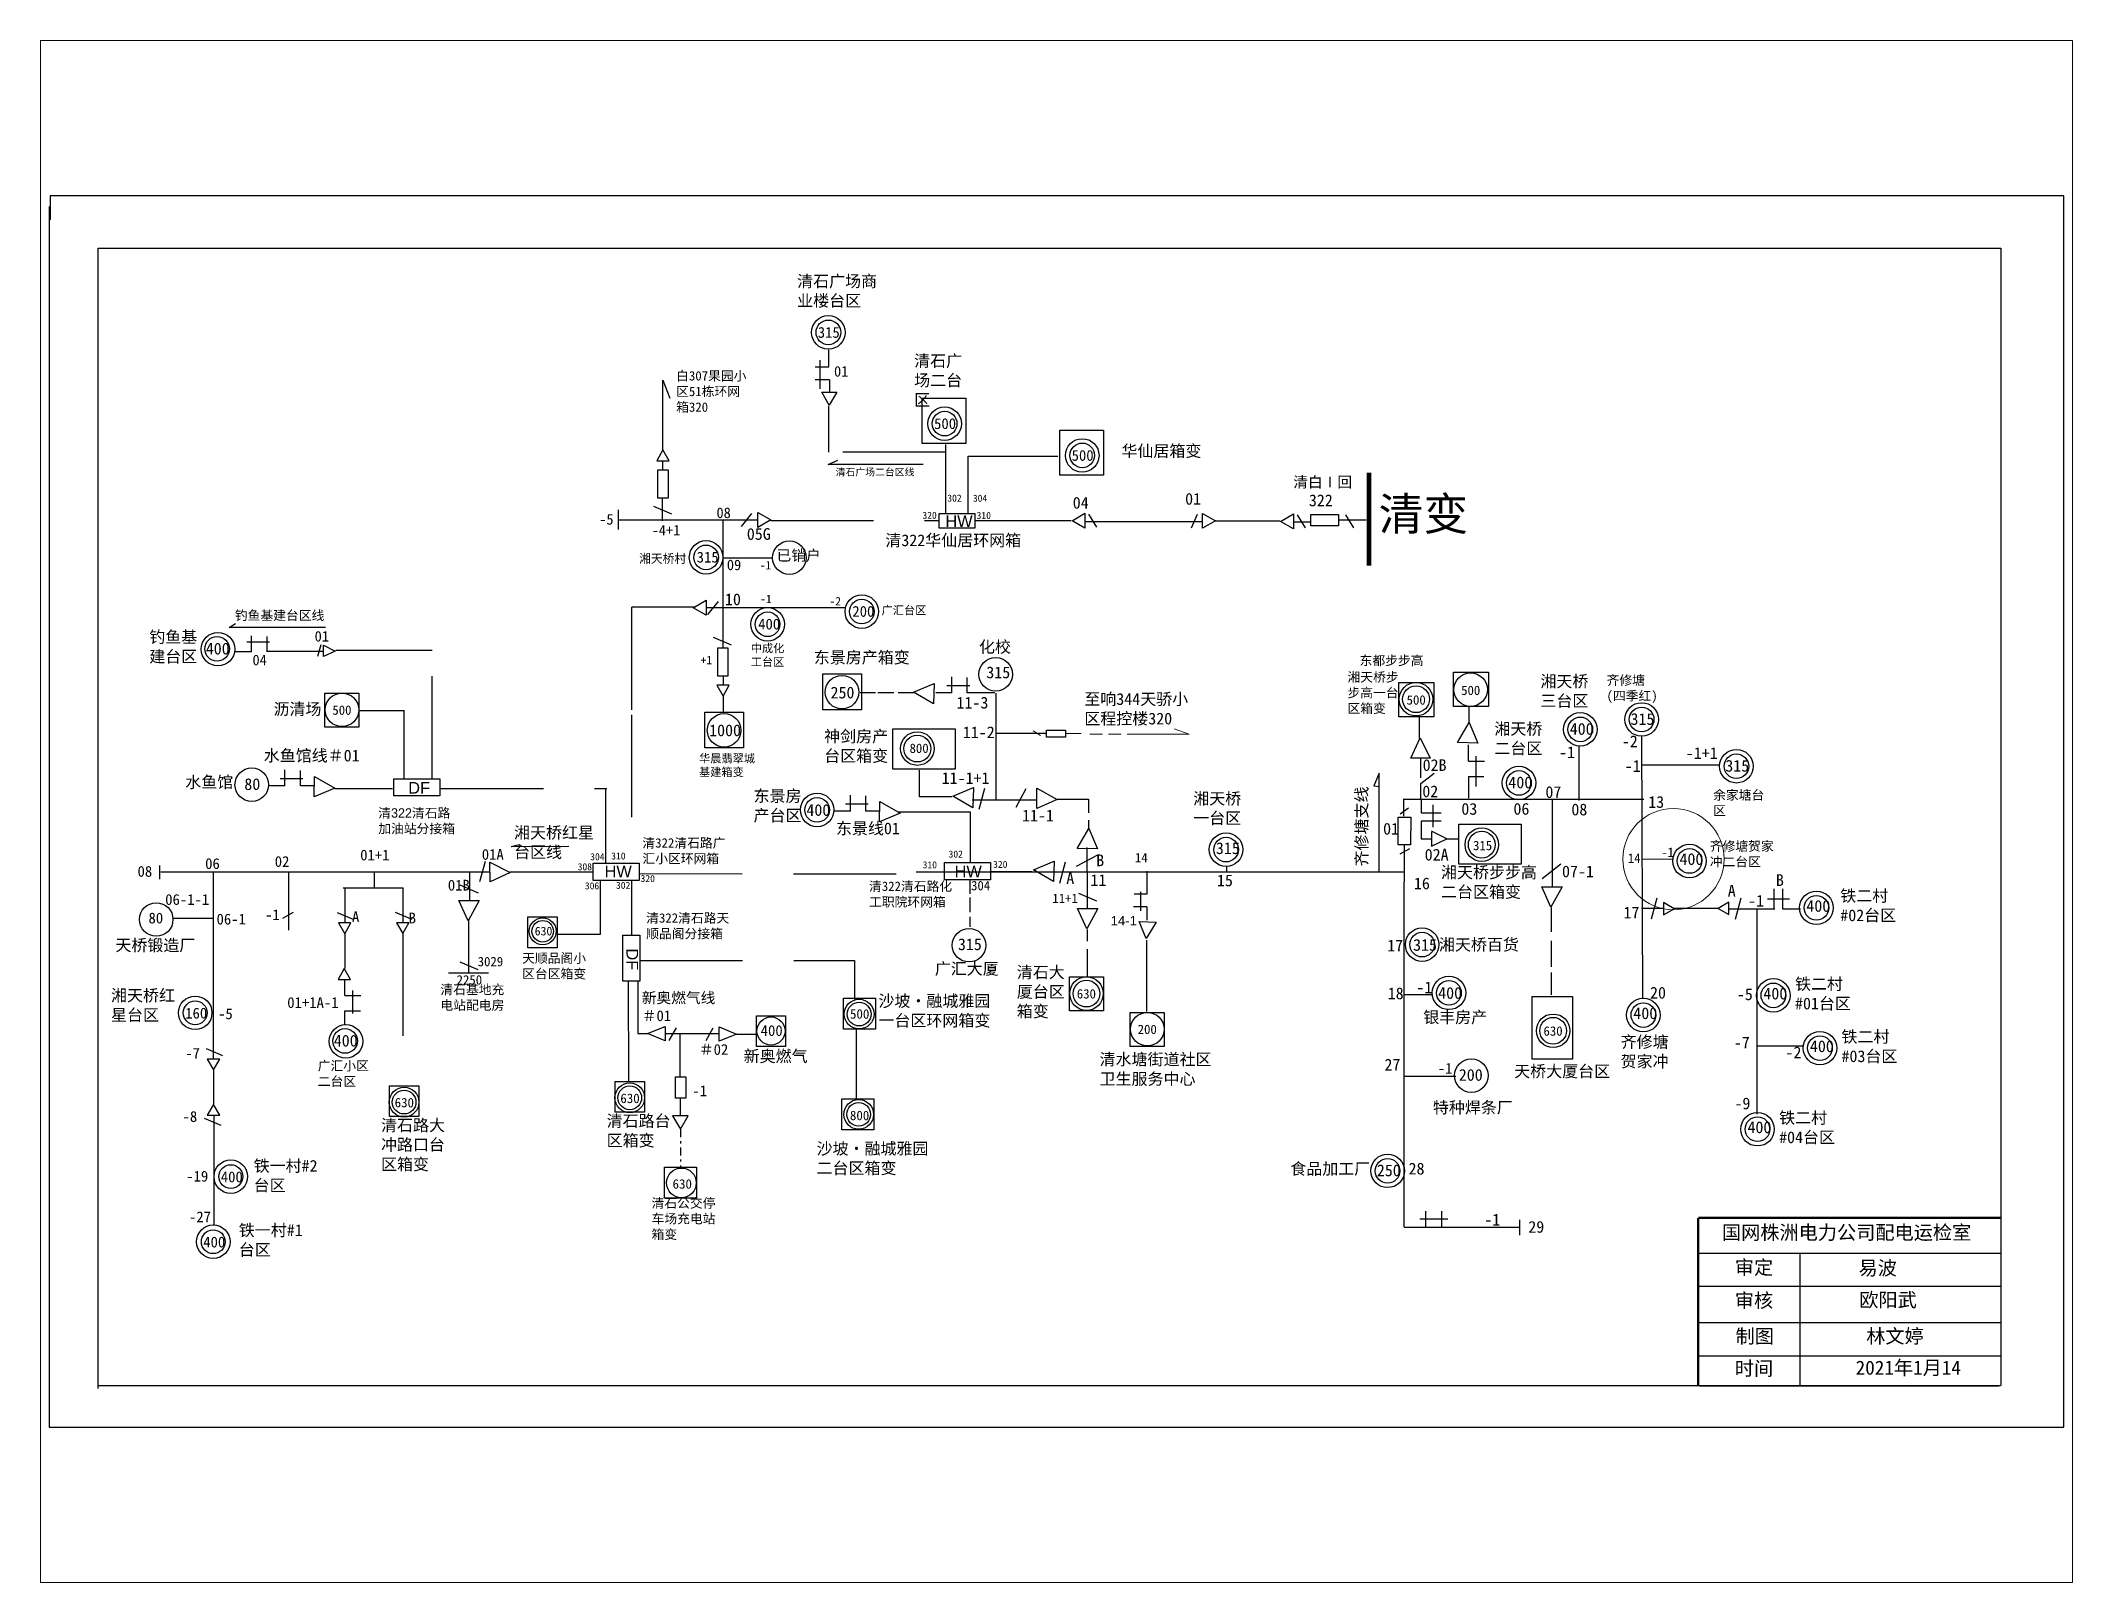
# Paper-space layout '布局1' of a CAD drawing. Extents: x 26 to 231, y 20 to 176.
# The model-space entities are those that its viewports show. They can reach past a viewport. Long polylines and large blocks are cut down to what shows.
import ezdxf

# ---------------------------------------------------------------- set-up
doc = ezdxf.new("R2010")
doc.units = 0
doc.header["$LTSCALE"] = 0.774411
doc.linetypes.add('DASHDOT', pattern=[1, 0.5, -0.25, 0, -0.25])
doc.linetypes.add('DASHED2', pattern=[9.525, 6.35, -3.175])
doc.layers.get('0').update_dxf_attribs({"linetype": 'CONTINUOUS'})
doc.styles.add('SimSun_txtstyle_2.00_0_0', font='', dxfattribs={"height": 2})
doc.styles.add('SimSun_txtstyle_2.30_0_0', font='', dxfattribs={"height": 2.3})
doc.styles.add('SimSun_txtstyle_2.50_0_0', font='simsun.ttc', dxfattribs={"height": 2.5})
doc.styles.add('SimSun_txtstyle_3.00_0_0', font='', dxfattribs={"height": 3})
doc.styles.get("Standard").update_dxf_attribs({"font": '', "height": 2.5})
doc.styles.add('字体', font='', dxfattribs={"height": 2.5})
doc.styles.add('宋体_txtstyle_2.00_0_0', font='SIMSUN.TTC', dxfattribs={"height": 2})
doc.styles.add('宋体_txtstyle_200.00_0_0200', font='SIMSUN.TTC', dxfattribs={"height": 200})
doc.styles.add('楷体_GB2312_txtstyle_2.00_0_0', font='simkai_0.ttf', dxfattribs={"height": 2})
doc.styles.get('SimSun_txtstyle_2.00_0_0').set_extended_font_data('SimSun')
doc.styles.get('SimSun_txtstyle_2.30_0_0').set_extended_font_data('SimSun')
doc.styles.get('SimSun_txtstyle_3.00_0_0').set_extended_font_data('SimSun')
doc.styles.get('Standard').set_extended_font_data('SimSun')
doc.styles.get('字体').set_extended_font_data('SimSun')

msp = doc.modelspace()

# ---------------------------------------------------------------- linework, layer by layer
at = {"linetype": 'Continuous', "lineweight": 30}
for p, q in [((453.53, 469.2), (23.84, 469.2)), ((23.84, 469.2), (23.84, 464.03)), ((453.53, 465.32), (453.53, 469.2)), ((23.58, 466.91), (23.58, 206.41)), ((453.53, 464.03), (453.53, 465.32)), ((453.53, 206.41), (453.53, 464.03)), ((23.58, 206.41), (453.53, 206.41))]:
    msp.add_line(p, q, dxfattribs=at)
at = {"color": 0, "linetype": 'Continuous'}
for p, q in [((33.99, 458.04), (33.99, 221.42)), ((155.9, 288.98), (157.45, 291.66)), ((158.19, 290.49), (158.19, 281.35)), ((163.76, 288.98), (165.31, 291.66)), ((155.04, 290.44), (166.49, 290.44)), ((158.24, 276.65), (158.24, 272.95)), ((33.99, 221.42), (33.99, 214.71))]:
    msp.add_line(p, q, dxfattribs=at)
at = {"linetype": 'Continuous'}
for p, q in [((34.07, 457.98), (435.02, 457.98)), ((435.02, 457.98), (440.05, 457.98)), ((440.05, 457.98), (440.05, 215.3)), ((188.09, 427.99), (188.09, 434.08)), ((189.95, 432.73), (189.95, 436.32)), ((154.57, 429.83), (156.07, 425.99)), ((187.08, 432.68), (189.99, 432.68)), ((187.08, 430.02), (189.99, 430.02)), ((190.09, 429.96), (190.09, 427.33)), ((154.56, 410.7), (154.56, 412.66)), ((189.83, 411.84), (191.87, 412.78)), ((210.11, 411.84), (189.83, 411.84)), ((154.44, 399.84), (154.44, 404.66)), ((145.05, 397.98), (145.05, 402.16)), ((174.69, 399.94), (145.1, 399.94)), ((152.54, 402.98), (156.4, 401.33)), ((167.35, 399.89), (167.35, 372.7)), ((173.5, 401.39), (171.27, 398.65)), ((244.72, 399.72), (269.74, 399.72)), ((245.4, 401.23), (247.11, 398.51)), ((267.37, 398.34), (268.65, 401.22)), ((289.92, 401.09), (291.62, 398.37)), ((298.77, 400.06), (304.64, 400.06)), ((300.2, 401.09), (301.9, 398.37)), ((167.38, 391.9), (178.04, 391.9)), ((164.18, 379.87), (166.41, 382.61)), ((62.03, 377.09), (63.34, 377.89)), ((193.6, 381.3), (163.83, 381.3)), ((82.58, 377.09), (62.03, 377.09)), ((65.75, 374.04), (70.61, 374.04)), ((66.8, 371.89), (66.8, 375.3)), ((70.09, 371.89), (70.09, 375.17)), ((81.55, 373.37), (80.84, 370.87)), ((82.15, 373.28), (84.65, 372.03)), ((82.16, 370.87), (82.15, 373.28)), ((169.21, 373.28), (165.35, 374.94)), ((66.8, 371.89), (63.38, 371.89)), ((82.01, 371.95), (70.17, 371.95)), ((84.65, 372.03), (82.16, 370.87)), ((167.42, 366.69), (167.42, 364.73)), ((208.02, 363.29), (212.41, 365.11)), ((212.41, 365.11), (212.29, 360.77)), ((215.17, 364.71), (220.03, 364.71)), ((216.22, 363.13), (216.22, 366.55)), ((219.51, 363.13), (219.51, 366.41)), ((199.91, 363.13), (196.63, 363.13)), ((203.86, 363.13), (200.44, 363.13)), ((208.2, 363.13), (204.78, 363.13)), ((212.29, 360.77), (208.02, 363.29)), ((216.22, 363.13), (212.8, 363.13)), ((225.42, 363.13), (219.51, 363.13)), ((326.58, 356.81), (326.58, 360.23)), ((324.09, 352.51), (326.6, 356.78)), ((326.6, 356.78), (328.43, 352.4)), ((225.75, 354.54), (236.41, 354.55)), ((314.14, 349.16), (316.13, 353.54)), ((316.13, 353.54), (318.32, 349.16)), ((328.43, 352.4), (324.09, 352.51)), ((326.44, 348.58), (326.44, 352)), ((350.02, 351.65), (350.02, 340.15)), ((318.32, 349.16), (314.14, 349.16)), ((316.33, 344.98), (316.33, 349.16)), ((326.44, 348.58), (329.86, 348.58)), ((328.02, 349.63), (328.02, 344.77)), ((363.57, 347.75), (379.97, 347.75)), ((73.92, 343.27), (70.5, 343.27)), ((72.87, 344.85), (77.73, 344.85)), ((73.92, 343.27), (73.92, 346.69)), ((77.21, 343.27), (77.21, 346.55)), ((80.17, 343.27), (77.21, 343.27)), ((80.16, 340.94), (80.24, 345.28)), ((84.53, 342.8), (80.16, 340.94)), ((80.24, 345.28), (84.53, 342.8)), ((97.11, 344.79), (106.93, 344.79)), ((97.11, 341.13), (97.11, 344.79)), ((106.93, 344.79), (106.93, 341.13)), ((209.32, 340.95), (209.32, 346.65)), ((216.45, 341.09), (220.84, 342.92)), ((220.84, 342.92), (220.72, 338.58)), ((222.03, 338.28), (223.24, 342.8)), ((231.99, 342.68), (229.89, 338.64)), ((234.37, 342.8), (238.7, 340.4)), ((234.37, 338.46), (234.37, 342.8)), ((307.38, 346), (306.27, 343.27)), ((306.27, 343.27), (307.48, 343.16)), ((307.4, 324.82), (307.4, 345.92)), ((316.33, 343.79), (319.12, 345.98)), ((316.33, 340.41), (316.33, 343.79)), ((326.44, 345.3), (329.73, 345.3)), ((326.49, 345.3), (326.49, 340.64)), ((328.03, 344.71), (328.03, 343.12)), ((106.93, 341.13), (97.11, 341.13)), ((193.51, 339.48), (198.37, 339.48)), ((194.56, 337.9), (194.56, 341.32)), ((197.85, 337.9), (197.85, 341.18)), ((200.8, 335.57), (200.88, 339.91)), ((200.88, 339.91), (205.17, 337.43)), ((216.24, 340.95), (209.32, 340.95)), ((220.72, 338.58), (216.45, 341.09)), ((220.53, 340.28), (225.52, 340.28)), ((225.55, 340.29), (234.38, 340.29)), ((238.7, 340.4), (234.37, 338.46)), ((245.4, 340.41), (245.4, 337.55)), ((311.88, 337.3), (313.69, 338.59)), ((334.25, 340.36), (312.5, 340.36)), ((312.66, 336.78), (312.66, 340.4)), ((316.34, 340.39), (316.34, 337.54)), ((318.84, 339.2), (318.84, 334.44)), ((333.95, 340.45), (363.86, 340.45)), ((344.29, 340.45), (344.29, 321.86)), ((194.56, 337.9), (191.14, 337.9)), ((200.8, 337.9), (197.85, 337.9)), ((205.17, 337.43), (200.8, 335.57)), ((242.94, 329.9), (245.42, 334.19)), ((245.4, 335.94), (245.4, 334.17)), ((245.42, 334.19), (247.28, 329.81)), ((316.34, 337.54), (320.63, 337.54)), ((320.63, 335.75), (316.34, 335.75)), ((316.34, 335.75), (316.34, 331.95)), ((122.21, 330.34), (123.89, 330.78)), ((123.89, 330.78), (123.89, 330.34)), ((247.28, 329.81), (242.94, 329.9)), ((245.1, 325.03), (245.1, 330.11)), ((311.88, 328.77), (313.95, 329.93)), ((312.78, 322.83), (312.78, 330.71)), ((316.34, 331.95), (318.6, 331.95)), ((321.82, 331.95), (318.6, 333.61)), ((318.6, 333.37), (318.6, 330.4)), ((318.6, 330.4), (321.82, 331.95)), ((321.58, 331.95), (324.2, 331.95)), ((47.11, 326.27), (47.11, 323.37)), ((116.62, 327.13), (115.41, 322.83)), ((117.66, 326.97), (121.96, 324.82)), ((117.68, 322.82), (117.66, 326.97)), ((139.67, 326.77), (149.49, 326.77)), ((139.67, 323.11), (139.67, 326.77)), ((149.49, 326.77), (149.49, 323.11)), ((214.68, 326.91), (224.49, 326.91)), ((214.68, 323.25), (214.68, 326.91)), ((224.49, 326.91), (224.49, 323.25)), ((233.65, 325.36), (238.04, 327.19)), ((237.92, 322.85), (233.65, 325.36)), ((238.04, 327.19), (237.92, 322.85)), ((239.23, 322.55), (240.44, 327.07)), ((242.85, 326.17), (247.39, 328.58)), ((342.22, 323.51), (346.15, 326.61)), ((117.67, 324.9), (47.42, 324.9)), ((58.6, 324.98), (58.6, 285.12)), ((74.64, 324.92), (74.64, 312.46)), ((86.3, 321.5), (99.13, 321.5)), ((86.66, 321.54), (86.66, 314.04)), ((92.92, 324.88), (92.92, 321.5)), ((99.08, 321.54), (99.08, 314.16)), ((111.26, 322.13), (115.12, 320.47)), ((121.96, 324.82), (117.68, 322.82)), ((149.49, 323.11), (139.67, 323.11)), ((208.6, 324.96), (312.76, 324.95)), ((224.49, 323.25), (214.68, 323.25)), ((220.09, 323.24), (220.09, 320.25)), ((245.11, 324.75), (245.11, 317.22)), ((257.84, 325.1), (257.84, 320.2)), ((342.08, 321.76), (346.42, 321.76)), ((344.02, 317.42), (342.08, 321.76)), ((346.42, 321.76), (344.02, 317.42)), ((391.71, 317.02), (391.71, 321.3)), ((393.49, 321.3), (393.49, 317.02)), ((112.98, 314.51), (111.04, 318.85)), ((111.04, 318.85), (115.38, 318.85)), ((115.38, 318.85), (112.98, 314.51)), ((220.09, 319.43), (220.09, 316.3)), ((244.99, 312.77), (243.04, 317.1)), ((243.04, 317.1), (247.38, 317.1)), ((243.26, 320.38), (247.12, 318.73)), ((247.38, 317.1), (244.99, 312.77)), ((257.84, 317.48), (255.01, 317.48)), ((257.84, 320.2), (255.12, 320.2)), ((256.53, 316.61), (256.53, 320.64)), ((257.84, 317.48), (257.84, 314.65)), ((344.08, 317.31), (344.08, 312.1)), ((363.41, 317.18), (368.09, 317.18)), ((365.5, 314.9), (366.71, 319.42)), ((382.03, 317.07), (391.8, 317.07)), ((384.59, 319.3), (383.38, 314.77)), ((387.99, 317.1), (387.99, 273.25)), ((390.25, 319.18), (395, 319.18)), ((393.49, 317.02), (397.3, 317.02)), ((50.05, 315.02), (58.6, 315.02)), ((75.68, 316.27), (73.41, 314.99)), ((85.07, 316.25), (88.59, 314.76)), ((97.43, 316.3), (100.95, 314.81)), ((220.09, 315.32), (220.09, 313.18)), ((245.07, 312.66), (245.07, 310.14)), ((256.2, 314.32), (259.79, 314.22)), ((257.71, 310.69), (256.2, 314.32)), ((259.79, 314.22), (257.71, 310.69)), ((146.01, 301.6), (146.01, 311.41)), ((146.01, 311.41), (149.67, 311.41)), ((149.67, 311.41), (149.67, 301.6)), ((245.07, 308.41), (245.07, 302.51)), ((344.08, 310.24), (344.08, 304.67)), ((111.21, 305.73), (115.07, 304.07)), ((86.72, 298.56), (86.72, 301.97)), ((88.29, 299.61), (88.29, 294.74)), ((108.83, 303.37), (117.38, 303.37)), ((149.67, 301.6), (146.01, 301.6)), ((344.08, 303.43), (344.08, 298.72)), ((86.72, 298.56), (90.13, 298.56)), ((86.72, 292.31), (86.72, 295.27)), ((86.72, 295.27), (90, 295.27)), ((57.07, 287.21), (60.59, 285.72)), ((387.98, 287.83), (397.75, 287.83)), ((60.27, 270.78), (56.75, 272.27)), ((58.73, 272.96), (58.73, 249.67)), ((337.35, 250.7), (337.35, 247.4)), ((375.5, 243.6), (440.06, 243.6)), ((397.15, 243.59), (397.15, 215.26)), ((375.5, 236.5), (440, 236.5)), ((375.5, 228.75), (440, 228.75)), ((375.5, 221.64), (440.06, 221.64)), ((440, 215.28), (33.99, 215.28)), ((375.74, 215.28), (439.58, 215.28))]:
    msp.add_line(p, q, dxfattribs=at)
at = {"linetype": 'DASHED2'}
for p, q in [((154.57, 414.91), (154.57, 429.83)), ((189.98, 414.51), (189.98, 424.4)), ((214.85, 414.51), (189.98, 414.51)), ((214.88, 416.11), (214.88, 401.39)), ((219.7, 401.47), (219.7, 413.64)), ((219.7, 413.64), (238.8, 413.64)), ((177.61, 399.92), (213.44, 399.88)), ((221.14, 399.88), (241.68, 399.87)), ((272.36, 399.8), (286.19, 399.8)), ((289.14, 399.65), (292.87, 399.65)), ((147.84, 381.4), (147.84, 358.8)), ((147.93, 381.49), (161.54, 381.49)), ((105.33, 372.14), (84.74, 372.14)), ((105.33, 344.82), (105.33, 372.14)), ((167.4, 362.48), (167.4, 359.12)), ((89.71, 359.39), (99.23, 359.39)), ((99.35, 344.69), (99.35, 359.46)), ((147.83, 358.46), (147.83, 326.72)), ((316.02, 353.44), (316.02, 358.02)), ((84.52, 342.74), (96.84, 342.74)), ((107.19, 342.72), (142.59, 342.72)), ((142.33, 342.52), (142.31, 326.77)), ((238.66, 340.42), (245.4, 340.42)), ((204.64, 337.72), (220.11, 337.72)), ((220.11, 337.72), (220.11, 326.86)), ((139.67, 324.84), (121.98, 324.84)), ((141.18, 323.12), (141.18, 311.55)), ((147.89, 322.94), (147.89, 311.53)), ((149.64, 324.55), (214.16, 324.53)), ((224.62, 325.02), (233.3, 325)), ((370.38, 317.18), (379.8, 317.18)), ((113.09, 314.84), (113.08, 303.37)), ((86.67, 311.78), (86.67, 304.32)), ((99.03, 311.83), (99.03, 279.4)), ((141.18, 311.55), (132, 311.55)), ((257.78, 310.33), (257.78, 295.14)), ((149.7, 306.05), (195.43, 306.05)), ((195.43, 306.05), (195.43, 297.71)), ((147.16, 301.6), (147.2, 280.26)), ((149.21, 301.6), (149.21, 290.42)), ((195.8, 291.27), (195.8, 276.5)), ((58.68, 282.74), (58.68, 275.28))]:
    msp.add_line(p, q, dxfattribs=at)
for p, q in [((188.45, 427.29), (191.64, 427.29)), ((190.04, 424.53), (188.45, 427.29)), ((191.64, 427.29), (190.04, 424.53)), ((174.81, 398.42), (174.81, 401.61)), ((174.81, 401.61), (177.57, 400.01)), ((177.57, 400.01), (174.81, 398.42)), ((241.87, 399.84), (244.63, 401.43)), ((244.63, 398.24), (241.87, 399.84)), ((244.63, 401.43), (244.63, 398.24)), ((269.74, 398.23), (269.74, 401.42)), ((269.74, 401.42), (272.51, 399.82)), ((272.51, 399.82), (269.74, 398.23)), ((286.38, 399.7), (289.14, 401.29)), ((289.14, 398.1), (286.38, 399.7)), ((289.14, 401.29), (289.14, 398.1)), ((161.04, 381.3), (163.8, 382.9)), ((163.8, 382.9), (163.8, 379.71)), ((163.8, 379.71), (161.04, 381.3)), ((225.57, 363.09), (225.57, 340.15)), ((363.41, 353.87), (363.6, 297.87)), ((122.26, 330.31), (134.5, 330.41)), ((274.8, 326.1), (274.8, 324.97)), ((113.35, 318.99), (113.35, 324.91)), ((312.73, 249.19), (312.76, 322.73)), ((318.89, 298.7), (312.75, 298.7)), ((166.54, 291.86), (170.3, 290.33)), ((170.3, 290.33), (166.54, 288.84)), ((312.75, 281.34), (323.78, 281.34)), ((317.3, 252.55), (317.3, 249.05)), ((320.8, 249.05), (320.8, 252.55)), ((320.8, 249.05), (312.73, 249.05)), ((322.05, 250.8), (316.05, 250.8)), ((337.35, 249.05), (320.8, 249.05))]:
    msp.add_line(p, q)
at = {"color": 7, "linetype": 'Continuous', "lineweight": 0, "ltscale": 0.103771}
msp.add_line((233.56, 355.04), (235.14, 354), dxfattribs=at)
at = {"color": 7, "linetype": 'Continuous', "lineweight": 0, "ltscale": 0.09933}
msp.add_line((240.49, 354.48), (243.8, 354.48), dxfattribs=at)
at = {"color": 7, "linetype": 'DASHED2', "lineweight": 0, "ltscale": 0.121684}
msp.add_line((245.67, 354.32), (255.43, 354.32), dxfattribs=at)
at = {"color": 7, "linetype": 'Continuous', "lineweight": 0, "ltscale": 0.283724}
for p, q in [((255.4, 354.31), (266.84, 354.31)), ((266.84, 354.31), (263.68, 355.48))]:
    msp.add_line(p, q, dxfattribs=at)
at = {"color": 7, "linetype": 'Continuous', "lineweight": 0, "ltscale": 0.98099}
msp.add_line((363.5, 327.65), (370.2, 327.65), dxfattribs=at)
at = {"color": 0}
for p, q in [((151.27, 290.43), (155.04, 291.92)), ((155.04, 291.92), (155.04, 288.9)), ((166.54, 288.84), (166.54, 291.86))]:
    msp.add_line(p, q, dxfattribs=at)
at = {"color": 0, "linetype": 'DASHED2'}
for p, q in [((149.21, 290.42), (151.24, 290.42)), ((155.04, 288.9), (151.27, 290.43))]:
    msp.add_line(p, q, dxfattribs=at)
at = {"ltscale": 2}
msp.add_line((170.27, 290.32), (174.61, 290.32), dxfattribs=at)
at = {"color": 0, "linetype": 'DASHDOT'}
msp.add_line((158.34, 270.02), (158.34, 261.93), dxfattribs=at)
at = {"linetype": 'Continuous'}
for points in [[(209.87, 425.97), (219.23, 425.97), (219.23, 416.36), (209.87, 416.36)], [(239.23, 419.2), (248.59, 419.2), (248.59, 409.59), (239.23, 409.59)], [(154.58, 414.97), (153.25, 412.65), (155.92, 412.65)], [(153.45, 410.69), (155.65, 410.69), (155.65, 404.67), (153.45, 404.67)], [(213.49, 401.39), (221.1, 401.39), (221.1, 398.23), (213.49, 398.23)], [(292.81, 398.79), (292.81, 401.17), (298.74, 401.17), (298.74, 398.79)], [(168.45, 366.68), (166.25, 366.68), (166.25, 372.7), (168.45, 372.7)], [(167.39, 362.42), (168.73, 364.74), (166.06, 364.74)], [(188.7, 367.18), (196.92, 367.18), (196.92, 359.51), (188.7, 359.51)], [(311.61, 365.33), (319.06, 365.33), (319.06, 358), (311.61, 358)], [(323.26, 367.53), (330.71, 367.53), (330.71, 360.2), (323.26, 360.2)], [(82.42, 363.05), (89.67, 363.05), (89.67, 355.79), (82.42, 355.79)], [(163.53, 359.03), (171.76, 359.03), (171.76, 351.37), (163.53, 351.37)], [(203.62, 355.42), (216.96, 355.42), (216.96, 346.86), (203.62, 346.86)], [(240.49, 355.15), (240.49, 353.64), (236.39, 353.64), (236.39, 355.15)], [(324.37, 335.11), (337.72, 335.11), (337.72, 326.55), (324.37, 326.55)], [(370.38, 317.06), (368.08, 318.39), (368.08, 315.73)], [(379.71, 317.13), (382.01, 315.8), (382.01, 318.46)], [(86.67, 311.73), (88, 314.04), (85.33, 314.04)], [(99.03, 311.78), (100.36, 314.09), (97.69, 314.09)], [(125.77, 315.3), (132, 315.3), (132, 308.73), (125.77, 308.73)], [(86.57, 304.3), (85.24, 301.98), (87.91, 301.98)], [(241.29, 302.51), (248.55, 302.51), (248.55, 295.25), (241.29, 295.25)], [(193.07, 297.96), (199.9, 297.96), (199.9, 291.36), (193.07, 291.36)], [(254.27, 294.92), (261.53, 294.92), (261.53, 287.66), (254.27, 287.66)], [(348.63, 298.34), (348.63, 284.99), (340.07, 284.99), (340.07, 298.34)], [(174.51, 294.24), (180.74, 294.24), (180.74, 287.67), (174.51, 287.67)], [(58.67, 282.69), (60.01, 285), (57.33, 285)], [(96.22, 279.31), (102.45, 279.31), (102.45, 272.74), (96.22, 272.74)], [(58.67, 275.31), (57.34, 272.99), (60.01, 272.99)], [(192.73, 276.51), (199.55, 276.51), (199.55, 269.91), (192.73, 269.91)]]:
    msp.add_lwpolyline(points, close=True, dxfattribs=at)
for points, const_width in [([(305.22, 390.25), (305.22, 410.14)], 1), ([(375.47, 251.11), (375.47, 215.38)], 0.5), ([(375.5, 251.11), (440, 251.11)], 0.5)]:
    msp.add_lwpolyline(points, dxfattribs=dict(at, const_width=const_width))
msp.add_lwpolyline([(311.46, 330.72), (311.49, 336.62), (314.15, 336.61), (314.12, 330.71)], close=True)
at = {"color": 0, "linetype": 'Continuous'}
for points in [[(144.38, 280.22), (150.61, 280.22), (150.61, 273.66), (144.38, 273.66)], [(157.24, 281.2), (159.44, 281.2), (159.44, 276.65), (157.24, 276.65)], [(158.29, 270.05), (159.93, 272.9), (156.64, 272.9)], [(154.89, 261.89), (161.72, 261.89), (161.72, 255.29), (154.89, 255.29)]]:
    msp.add_lwpolyline(points, close=True, dxfattribs=at)
at = {"linetype": 'Continuous'}
for centre, radius in [((189.86, 440.03), 3.58), ((189.87, 440.04), 2.63), ((214.67, 420.56), 3.58), ((214.68, 420.57), 2.63), ((244.04, 413.78), 3.58), ((244.04, 413.79), 2.63), ((163.78, 392.03), 3.58), ((163.78, 392.03), 2.63), ((181.55, 391.96), 3.58), ((197, 380.47), 3.58), ((197, 380.47), 2.63), ((176.9, 377.76), 3.58), ((176.9, 377.76), 2.63), ((59.61, 372.45), 3.58), ((59.43, 372.52), 2.63), ((225.56, 367.07), 3.58), ((192.78, 363.28), 3.58), ((315.27, 361.77), 3.58), ((315.27, 361.77), 2.86), ((326.91, 363.82), 3.58), ((86.08, 359.5), 3.58), ((363.41, 357.45), 3.58), ((363.41, 357.45), 2.63), ((167.62, 355.13), 3.58), ((350.32, 355.33), 3.58), ((350.32, 355.33), 2.63), ((208.85, 351.24), 3.58), ((208.85, 351.24), 2.86), ((66.83, 343.52), 3.58), ((337.23, 343.9), 3.58), ((383.64, 347.47), 3.58), ((383.64, 347.47), 2.63), ((337.23, 343.9), 2.63), ((187.47, 338.15), 3.58), ((187.47, 338.15), 2.63), ((329.3, 330.73), 3.58), ((274.74, 329.68), 3.58), ((274.74, 329.68), 2.63), ((329.3, 330.73), 2.86), ((373.63, 327.25), 3.58), ((373.63, 327.25), 2.63), ((400.71, 317.26), 3.58), ((46.44, 314.76), 3.58), ((400.71, 317.26), 2.63), ((128.91, 312.26), 2.88), ((128.91, 312.26), 2.3), ((219.89, 309.28), 3.58), ((316.57, 309.41), 3.58), ((316.57, 309.41), 2.63), ((244.95, 298.96), 3.58), ((244.95, 298.96), 2.86), ((322.29, 299.11), 3.58), ((322.29, 299.11), 2.63), ((391.53, 298.57), 3.58), ((391.53, 298.57), 2.63), ((54.76, 294.85), 3.58), ((54.76, 294.85), 2.54), ((196.44, 294.59), 3.17), ((196.44, 294.59), 2.53), ((257.93, 291.37), 3.58), ((363.78, 294.37), 3.58), ((363.78, 294.37), 2.63), ((86.92, 288.78), 3.58), ((86.74, 288.85), 2.63), ((344.53, 291.02), 3.58), ((344.53, 291.02), 2.86), ((401.46, 287.32), 3.58), ((401.46, 287.32), 2.63), ((327.08, 281.46), 3.58), ((99.33, 275.8), 3.17), ((99.33, 275.8), 2.53), ((196.34, 273.19), 3.17), ((196.34, 273.19), 2.53), ((388.14, 270.02), 3.58), ((388.14, 270.02), 2.63), ((309.2, 261.13), 3.58), ((62.35, 259.91), 3.58), ((62.35, 259.91), 2.54), ((309.2, 261.13), 2.63), ((58.61, 246.01), 3.58), ((58.61, 246.01), 2.54)]:
    msp.add_circle(centre, radius, dxfattribs=at)
at = {"color": 12, "linetype": 'Continuous', "lineweight": 0, "ltscale": 0.908324, "true_color": 0xc00000}
msp.add_circle((370.2, 327.65), 10.8, dxfattribs=at)
msp.add_circle((177.63, 290.97), 3)
at = {"color": 0, "linetype": 'Continuous'}
for centre, radius in [((147.48, 276.72), 3.17), ((147.48, 276.72), 2.53), ((158.5, 258.57), 3.17)]:
    msp.add_circle(centre, radius, dxfattribs=at)

# ---------------------------------------------------------------- texts
for s, height, p in [('01', 2.25, (191.08, 430.6)), ('09', 2.25, (168.21, 389.31)), ('-1', 1.8, (175.21, 389.47)), ('-1', 1.8, (175.33, 382.27)), ('-2', 1.8, (190.12, 381.78)), ('01', 2.25, (80.24, 374.07)), ('04', 2.25, (66.98, 369.01)), ('+1', 1.8, (162.61, 369.21))]:
    msp.add_text(s, height=height).set_placement(p)
at = {"style": '字体'}
msp.add_text('湘天桥村', height=1.84, dxfattribs=at).set_placement((149.49, 390.84))
at = {"attachment_point": 1}
for s, insert, char_height, width, style in [('{\\fSimSun|b0|i0|c134|p2;清石广场商业楼台区}', (183.21, 452.22), 2.5, 17.1141, '字体'), ('{\\fSimSun|b0|i0|c134|p2;清石广场二台区}', (208.18, 435.23), 2.5, 13.5553, '字体'), ('白307果园小区51栋环网箱320', (157.39, 431.77), 2, 15.2968, '字体'), ('华仙居箱变', (252.41, 416), 2.5, 32.8505, '字体'), ('{\\fSimSun|b0|i0|c134|p2;清石广场二台区线}', (191.43, 410.98), 1.5, 18.9241, '字体'), ('{\\fArial|b0|i0|c0|p32;HW}', (214.84, 401), 2.5, 53.3257, '字体'), ('{\\fSimSun|b0|i0|c134|p2;清}322{\\fSimSun|b0|i0|c134|p2;华仙居环网箱}', (202.03, 396.93), 2.5, 53.3257, '字体'), ('200', (194.99, 381.67), 2.3, 4.8377, 'SimSun_txtstyle_2.30_0_0'), ('广汇台区', (201.23, 381.62), 1.75, 11.0387, '字体'), ('钓鱼基建台区线', (63.22, 380.66), 2, 27.4452, '字体'), ('钓鱼基建台区', (44.96, 376.31), 2.5, 10.6808, '字体'), ('中成化工台区', (173.31, 373.52), 1.75, 8.9446, '字体'), ('化校', (222, 374.2), 2.5, 12.9976, '字体'), ('东景房产箱变', (186.77, 371.94), 2.5, 22.7609, '字体'), ('东都步步高', (303.23, 371.03), 2, 17.094, '字体'), ('湘天桥步步高一台区箱变', (300.64, 367.49), 2, 11.9875, '字体'), ('湘天桥三台区', (341.82, 366.84), 2.5, 11.5558, '字体'), ('齐修塘\\P(四季红)', (355.93, 366.83), 2, 14.539, 'SimSun_txtstyle_2.00_0_0'), ('沥清场', (71.47, 360.92), 2.5, 18.9396, '字体'), ('至响344天骄小区程控楼320', (244.49, 363.06), 2.5, 22.7609, '字体'), ('湘天桥二台区', (331.99, 356.71), 2.5, 11.5558, '字体'), ('神剑房产台区箱变', (188.98, 355.11), 2.5, 14.8636, '字体'), ('华晨翡翠城基建箱变', (162.28, 350.01), 1.75, 12.8453, '字体'), ('{\\f\uffbfﾬￌﾣﾤ_GB2312|b0|i0|c134|p32;水鱼馆}', (52.63, 345.34), 2.5, 10.6808, '字体'), ('{\\fArial|b0|i0|c0|p32;DF}', (100.21, 344.1), 2.5, 29.4064, '字体'), ('东景房产台区', (173.91, 342.39), 2.5, 10.6808, '字体'), ('余家塘台区', (378.68, 342.34), 2, 11.5558, 'SimSun_txtstyle_2.00_0_0'), ('{\\fSimSun|b0|i0|c134|p2;\\C7;清\\f\uffbfﾬￌﾣﾤ_GB2312|b0|i0|c134|p49;322\\fSimSun|b0|i0|c134|p2;\\C256;清石路\\P加油站分接箱}', (93.82, 338.5), 2, 29.4064, '楷体_GB2312_txtstyle_2.00_0_0'), ('湘天桥一台区', (267.73, 341.83), 2.5, 12.9976, '字体'), ('湘天桥红星台区线', (122.8, 334.56), 2.5, 17.8994, '字体'), ('{\\fSimSun|b0|i0|c134|p2;清}322{\\fSimSun|b0|i0|c134|p2;清石路广}^J{\\fSimSun|b0|i0|c134|p2;汇小区环网箱}', (150.19, 332.11), 2, 29.4064, '楷体_GB2312_txtstyle_2.00_0_0'), ('{\\fArial|b0|i0|c0|p32;HW}', (142.11, 326.28), 2.5, 29.4064, '字体'), ('{\\fArial|b0|i0|c0|p32;HW}', (216.8, 326.28), 2.5, 29.4064, '字体'), ('湘天桥步步高二台区箱变', (320.61, 326.08), 2.5, 21.5246, '字体'), ('{\\fSimSun|b0|i0|c134|p2;清}322{\\fSimSun|b0|i0|c134|p2;清石路化}^J{\\fSimSun|b0|i0|c134|p2;工职院环网箱}', (198.55, 322.86), 2, 29.4064, '楷体_GB2312_txtstyle_2.00_0_0'), ('304', (220.32, 323), 2, 11.7283, 'SimSun_txtstyle_2.00_0_0'), ('铁二村#02台区', (405.8, 321.08), 2.5, 12.2416, '字体'), ('{\\fSimSun|b0|i0|c134|p2;清322清石路天顺品阁分接箱}', (151, 316.09), 2, 19.0882, '楷体_GB2312_txtstyle_2.00_0_0'), ('天桥锻造厂', (37.73, 310.54), 2.5, 18.4232, '字体'), ('{\\fSimSun|b0|i0|c134|p2;天顺品阁小\\P区台区箱变}', (124.53, 307.52), 2, 17.784, '字体'), ('湘天桥百货', (320.16, 310.65), 2.5, 20.9911, '字体'), ('广汇大厦', (212.58, 305.52), 2.5, 20.9911, '字体'), ('清石大厦台区箱变', (230.08, 304.77), 2.5, 11.0833, '字体'), ('湘天桥红星台区', (36.8, 299.82), 2.5, 13.995, '字体'), ('清石基地充电站配电房', (107.08, 300.82), 2, 14.507, '字体'), ('2250', (110.54, 302.89), 2, 28.7034, '字体'), ('400', (320, 300.34), 2.5, 4.8377, 'SimSun_txtstyle_2.50_0_0'), ('铁二村#01台区', (396.14, 302.26), 2.5, 12.2416, '字体'), ('{\\fSimSun|b0|i0|c134|p2;沙坡·融城雅园一台区环网箱变}', (200.56, 298.64), 2.5, 24.9958, '字体'), ('银丰房产', (316.81, 295.18), 2.5, 20.9911, '字体'), ('铁二村#03台区', (406.06, 291.01), 2.5, 12.2416, '字体'), ('新奥燃气', (171.79, 286.87), 2.5, 16.4172, '字体'), ('清水塘街道社区卫生服务中心', (247.75, 286.18), 2.5, 24.8841, '字体'), ('齐修塘\\P贺家冲', (358.93, 289.91), 2.5, 12.9976, '字体'), ('广汇小区二台区', (80.91, 284.55), 2, 12.4658, '字体'), ('天桥大厦台区', (336.22, 283.64), 2.5, 37.2212, '字体'), ('特种焊条厂', (318.87, 275.92), 2.5, 24.6566, '字体'), ('铁二村#04台区', (392.75, 273.71), 2.5, 12.2416, '字体'), ('清石路大冲路口台区箱变', (94.41, 272.13), 2.5, 14.5589, '字体'), ('{\\fSimSun|b0|i0|c134|p2;沙坡·融城雅园二台区箱变}', (187.35, 267.14), 2.5, 24.9958, '字体'), ('铁一村#2台区', (67.24, 263.46), 2.5, 14.5589, '字体'), ('食品加工厂', (288.44, 262.84), 2.5, 24.6566, '字体'), ('铁一村#1台区', (64.06, 249.72), 2.5, 14.5589, '字体')]:
    msp.add_mtext(s, dxfattribs=dict(at, insert=insert, char_height=char_height, width=width, style=style))
for s, insert, char_height, width in [('315', (187.61, 441.19), 2.3, 4.8377), ('500', (212.42, 421.72), 2.3, 4.8377), ('500', (241.78, 414.94), 2.3, 4.8377), ('{\\H0.6x;302}', (215.25, 405.43), 2.5, 10.4413), ('{\\H0.6x;304}', (220.7, 405.41), 2.5, 10.4413), ('04', (242.02, 404.94), 2.5, 10.4413), ('{\\f@FangSong_GB2312|b0|i0|c134|p49;01}', (266, 405.77), 2.5, 10.4413), ('-5', (140.97, 401.28), 2.25, 6.88), ('-4+1', (152.16, 398.96), 2.25, 6.88), ('08', (165.99, 402.67), 2.25, 6.88), ('{\\H0.6x;320}', (209.94, 401.76), 2.5, 10.4413), ('{\\H0.6x;310}', (221.5, 401.73), 2.5, 10.4413), ('05G', (172.47, 398.28), 2.5, 10.4413), ('315', (161.77, 393.23), 2.3, 4.8377), ('已销户', (178.83, 393.61), 2.3, 10.0899), ('10', (167.8, 384.33), 2.5, 10.4413), ('400', (174.89, 378.96), 2.3, 4.8377), ('400', (57.02, 373.82), 2.5, 4.8377), ('315', (223.57, 368.74), 2.5, 4.8377), ('250', (190.33, 364.44), 2.5, 2.3765), ('500', (324.9, 364.66), 2, 1.9012), ('500', (84.02, 360.45), 2, 3.8702), ('11-3', (217.21, 362.28), 2.5, 16.116), ('500', (313.26, 362.61), 2, 1.9012), ('1000', (164.43, 356.38), 2.5, 2.3765), ('11-2', (218.56, 355.96), 2.5, 16.116), ('400', (348.07, 356.69), 2.5, 2.3765), ('315', (361.04, 358.79), 2.5, 2.4973), ('水鱼馆线＃01', (69.39, 351), 2.5, 38.1701), ('800', (207.19, 352.3), 2, 1.9012), ('-1', (345.79, 351.7), 2.5, 6.0361), ('-2', (359.19, 354.02), 2.5, 6.0361), ('-1+1', (372.83, 351.52), 2.5, 6.0361), ('02B', (316.68, 348.96), 2.5, 4.3682), ('-1', (359.8, 348.77), 2.5, 6.0361), ('315', (381.27, 348.81), 2.5, 2.4973), ('80', (65.24, 344.9), 2.5, 4.8377), ('11-1+1', (214.04, 346.19), 2.5, 16.116), ('02', (316.61, 343.36), 2.5, 4.3682), ('400', (334.97, 345.27), 2.5, 2.3765), ('07', (342.88, 343.21), 2.5, 10.2549), ('400', (185.18, 339.38), 2.5, 4.8377), ('03', (324.94, 339.62), 2.5, 4.3682), ('06', (336.06, 339.63), 2.5, 8.0174), ('08', (348.42, 339.49), 2.5, 10.2549), ('13', (364.82, 341.09), 2.5, 6.7123), ('东景线01', (191.49, 335.46), 2.5, 16.0632), ('11-1', (231.19, 338.2), 2.5, 16.116), ('01', (308.25, 335.38), 2.5, 4.3682), ('01+1', (89.97, 329.67), 2.3, 16.116), ('01A', (115.91, 329.81), 2.3, 16.116), ('315', (272.56, 331.23), 2.5, 4.8377), ('02A', (317.12, 329.85), 2.5, 4.3682), ('315', (327.43, 331.55), 2, 1.9012), ('08', (42.46, 326.19), 2.3, 16.116), ('06', (56.88, 327.85), 2.3, 16.116), ('02', (71.73, 328.29), 2.3, 16.116), ('308', (136.37, 326.77), 1.5, 11.7283), ('304', (139.06, 328.91), 1.5, 11.7283), ('310', (143.53, 329.07), 1.5, 11.7283), ('310', (209.99, 327.18), 1.5, 11.7283), ('302', (215.52, 329.47), 1.5, 11.7283), ('320', (225.02, 327.28), 1.5, 11.7283), ('B', (247.02, 328.64), 2.5, 7.2716), ('{\\H0.8x;14}', (255.29, 328.97), 2.5, 7.2716), ('07-1', (346.42, 326.27), 2.5, 10.2549), ('400', (371.49, 328.91), 2.5, 4.8377), ('01B', (108.67, 323.24), 2.3, 16.116), ('306', (137.91, 322.7), 1.5, 11.7283), ('302', (144.55, 322.81), 1.5, 11.7283), ('320', (149.79, 324.26), 1.5, 11.7283), ('A', (240.64, 324.84), 2.5, 7.2716), ('11', (245.78, 324.41), 2.5, 7.2716), ('15', (272.79, 324.36), 2.5, 11.7283), ('16', (314.82, 323.72), 2.5, 8.5809), ('A', (381.79, 322.16), 2.5, 6.0361), ('B', (392.06, 324.43), 2.5, 6.0361), ('06-1-1', (48.36, 320.18), 2.3, 16.116), ('-1', (69.67, 316.93), 2.3, 16.116), ('A', (88.22, 316.5), 2.3, 16.116), ('{\\H0.8x;11+1}', (237.66, 320.28), 2.5, 7.2716), ('17', (359.54, 317.49), 2.5, 6.7123), ('-1', (386.13, 320.01), 2.5, 6.0361), ('400', (398.56, 318.91), 2.5, 4.8377), ('80', (44.79, 316.23), 2.3, 4.8377), ('06-1', (59.32, 316), 2.3, 16.116), ('B', (100.31, 316.24), 2.3, 16.116), ('{\\fArial|b0|i0|c0|p32;\\H0.8x;14-1}', (250.11, 315.5), 2.5, 7.2716), ('315', (217.51, 310.73), 2.5, 5.627), ('17', (309.12, 310.46), 2.5, 5.0018), ('315', (314.64, 310.59), 2.5, 5.627), ('3029', (115.03, 306.79), 2, 11.7283), ('新奥燃气线＃01', (150.06, 299.21), 2.3, 16.116), ('630', (242.89, 299.91), 2, 3.8702), ('18', (309.23, 300.26), 2.5, 5.0018), ('-1', (315.34, 301.53), 2.5, 6.5422), ('20', (365.2, 300.39), 2.5, 18.4587), ('-5', (383.73, 300.06), 2.5, 6.0361), ('400', (389.39, 300.22), 2.5, 4.8377), ('160', (52.63, 295.94), 2.3, 4.8377), ('-5', (59.64, 295.8), 2.3, 16.116), ('01+1A-1', (74.4, 298.19), 2.3, 16.116), ('400', (361.64, 296.02), 2.5, 4.8377), ('200', (255.87, 292.32), 2, 3.8702), ('630', (342.47, 291.97), 2, 3.8702), ('-7', (52.64, 287.37), 2.3, 16.116), ('400', (84.33, 290.16), 2.5, 4.8377), ('-7', (383.09, 289.75), 2.5, 6.0361), ('-2', (394.1, 287.65), 2.5, 6.0361), ('400', (399.32, 288.97), 2.5, 4.8377), ('27', (308.53, 285.04), 2.5, 7.8206), ('-1', (319.92, 284.17), 2.3, 16.116), ('200', (324.4, 282.86), 2.5, 4.8377), ('-8', (52.06, 273.88), 2.3, 16.116), ('-9', (383.22, 276.77), 2.5, 6.0361), ('400', (386, 271.68), 2.5, 4.8377), ('-19', (52.85, 261.14), 2.3, 16.116), ('400', (60.22, 261), 2.3, 4.8377), ('250', (306.91, 262.49), 2.5, 21.1565), ('-27', (53.44, 252.47), 2.3, 16.116), ('-1', (329.84, 251.97), 2.5, 12.3058), ('29', (339.23, 250.43), 2.5, 8.2039), ('400', (56.48, 247.1), 2.3, 4.8377)]:
    msp.add_mtext(s, dxfattribs=dict(at, insert=insert, char_height=char_height, width=width))
at = {"linetype": 'Continuous', "attachment_point": 1}
for s, insert, char_height, width, style in [('清白Ⅰ回', (289.08, 409.26), 2.3, 13.1193, '字体'), ('清变', (307.3, 404.82), 7, 33.4985, '字体'), ('国网株洲电力公司配电运检室', (380.55, 249.49), 3, 82.0179, '字体'), ('审定', (383.3, 242.04), 3, 23.4615, '字体'), ('易波', (409.7, 241.91), 3, 23.4615, '字体'), ('审核', (383.3, 234.98), 3, 23.4615, '字体'), ('欧阳武', (409.86, 235.11), 3, 33.0539, '字体'), ('制图', (383.46, 227.36), 3, 23.4615, '字体'), ('林文婷', (411.33, 227.36), 3, 23.4615, 'SimSun_txtstyle_3.00_0_0'), ('时间', (383.3, 220.47), 3, 23.4615, '字体'), ('2021年1月14', (409.08, 220.64), 3, 32.0495, 'SimSun_txtstyle_3.00_0_0')]:
    msp.add_mtext(s, dxfattribs=dict(at, insert=insert, char_height=char_height, width=width, style=style))
at = {"linetype": 'Continuous', "char_height": 2.5, "attachment_point": 1}
for s, insert, width in [('322', (292.41, 405.45), 5.6554), ('28', (313.68, 262.86), 7.9686)]:
    msp.add_mtext(s, dxfattribs=dict(at, insert=insert, width=width))
at = {"char_height": 2.5, "attachment_point": 1, "style": '字体'}
for s, insert, width, rotation in [('齐修塘支线', (302.4, 326.09), 17.8994, 90), ('{\\fArial|b0|i0|c0|p32;DF}', (149.28, 308.59), 29.4064, 270)]:
    msp.add_mtext(s, dxfattribs=dict(at, insert=insert, width=width, rotation=rotation))
at = {"color": 7, "linetype": 'Continuous', "lineweight": 0, "ltscale": 0.98099, "char_height": 2, "attachment_point": 1}
for s, insert, style in [('-1', (367.59, 330.12), '宋体_txtstyle_200.00_0_0200'), ('14', (360.45, 328.84), '宋体_txtstyle_2.00_0_0')]:
    msp.add_mtext(s, dxfattribs=dict(at, insert=insert, style=style))
at = {"color": 7, "linetype": 'Continuous', "lineweight": 0, "ltscale": 0.817899, "insert": (377.95, 331.42), "char_height": 2, "attachment_point": 1, "style": '宋体_txtstyle_2.00_0_0'}
msp.add_mtext('齐修塘贺家^M^J冲二台区', dxfattribs=at)
at = {"attachment_point": 1, "rotation": 359.7977}
for s, insert, char_height, width in [('630', (127.21, 313.22), 1.84, 3.9242), ('500', (194.49, 295.63), 2.024, 4.3167), ('400', (175.43, 292.23), 2.3, 4.9053), ('630', (97.32, 276.71), 2.024, 4.3167), ('800', (194.47, 273.98), 2.024, 4.3167)]:
    msp.add_mtext(s, dxfattribs=dict(at, insert=insert, char_height=char_height, width=width))
at = {"color": 0, "char_height": 2.3, "width": 16.116, "attachment_point": 1}
for s, insert in [('＃02', (162.25, 288.19)), ('-1', (160.83, 279.36))]:
    msp.add_mtext(s, dxfattribs=dict(at, insert=insert))
at = {"color": 0, "char_height": 2.024, "width": 4.3167, "attachment_point": 1, "rotation": 359.7977}
for insert in [(145.48, 277.63), (156.63, 259.36)]:
    msp.add_mtext('630', dxfattribs=dict(at, insert=insert))
at = {"color": 0, "width": 14.5589, "attachment_point": 1, "style": '字体'}
for s, insert, char_height in [('清石路台区箱变', (142.56, 273.05), 2.5), ('清石公交停车场充电站箱变', (152.14, 255.26), 2)]:
    msp.add_mtext(s, dxfattribs=dict(at, insert=insert, char_height=char_height))

psp = doc.layouts.new('布局1')

# ---------------------------------------------------------------- viewports
at = {"layer": '0', "linetype": 'Continuous'}
psp.add_viewport(center=(128.5, 97.5), size=(205.6, 156), view_center_point=(238.55, 337.81), view_height=328.9581, dxfattribs=at)

doc.saveas('drawing.dxf')
